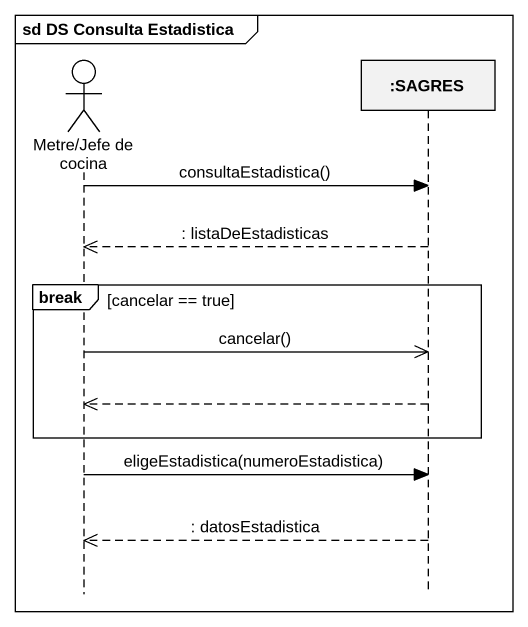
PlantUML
@startuml
mainframe sd DS Consulta Estadistica
hide footbox
actor "Metre/Jefe de cocina" as Metre_Jefe_de_cocina
participant ":SAGRES" as SAGRES

Metre_Jefe_de_cocina -> SAGRES : consultaEstadistica()
SAGRES -->> Metre_Jefe_de_cocina : : listaDeEstadisticas
break cancelar == true
  Metre_Jefe_de_cocina ->> SAGRES : cancelar()
  SAGRES -->> Metre_Jefe_de_cocina
end
Metre_Jefe_de_cocina -> SAGRES : eligeEstadistica(numeroEstadistica)
SAGRES -->> Metre_Jefe_de_cocina : : datosEstadistica
@enduml
